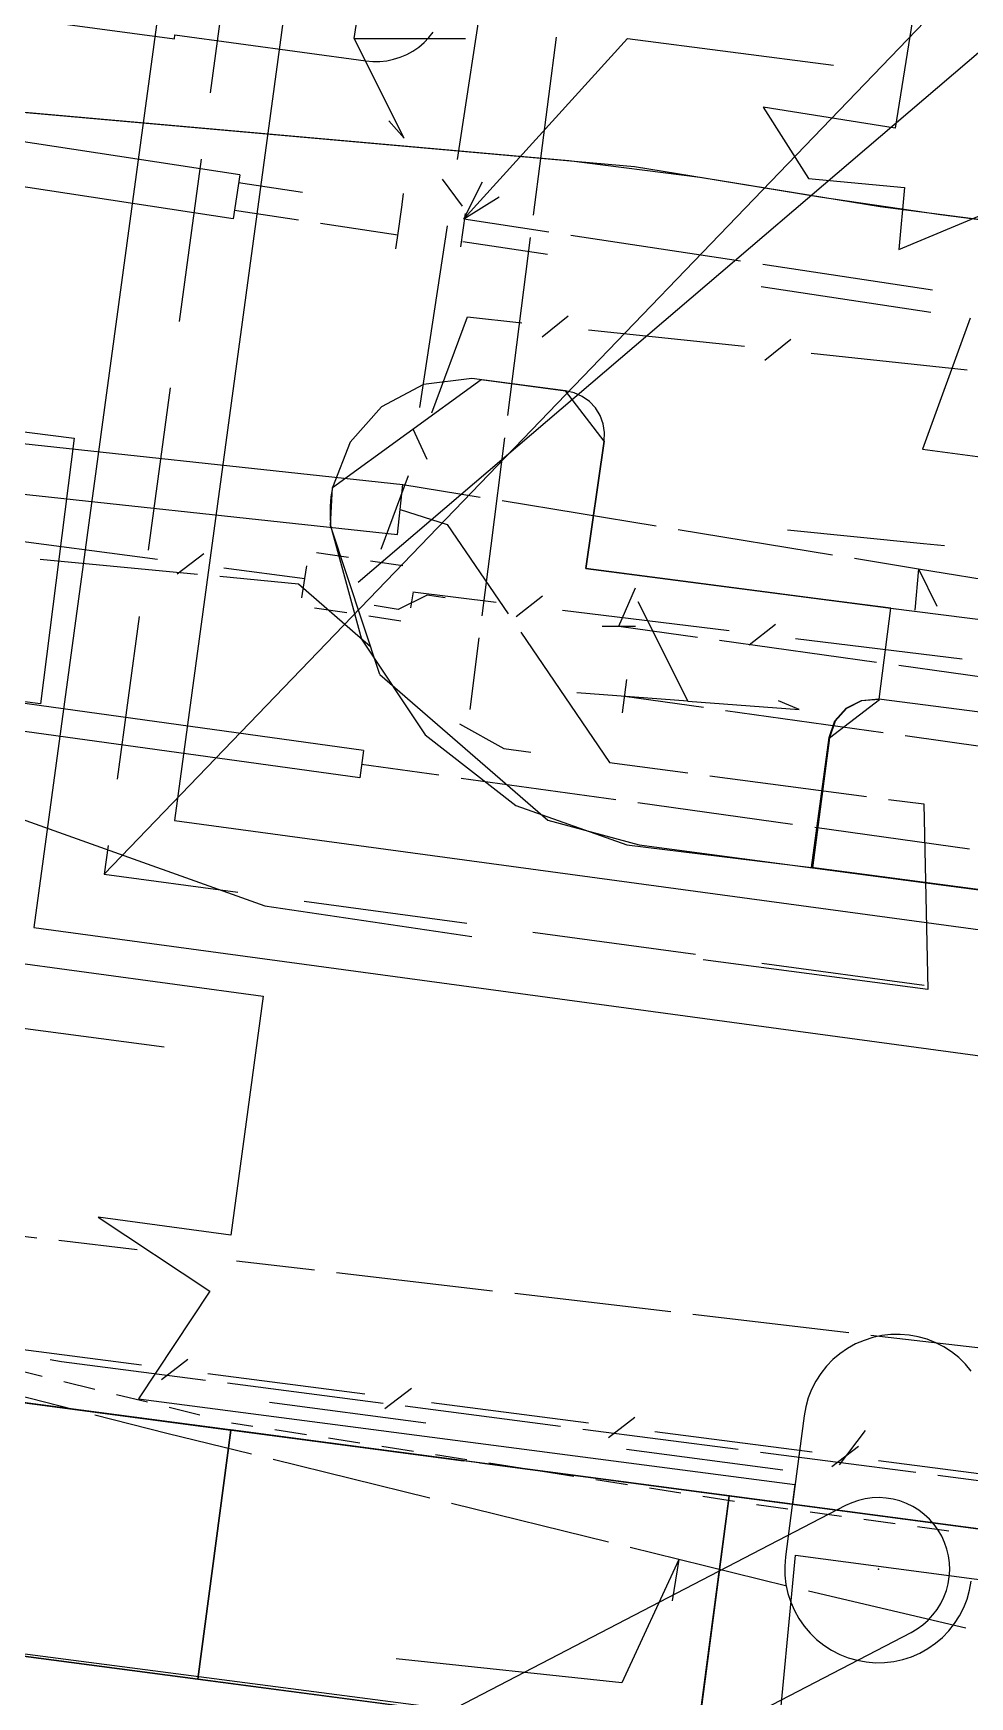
# Model space of a CAD drawing. Header units: metres. Extents: x -3782 to -2031, y 18790 to 19846.
# Drawn here: x -3534.61 to -3513.63, y 18946.86 to 18984.13 of the extents above; entities that cross this region are included whole.
import ezdxf

# ---------------------------------------------------------------- set-up
doc = ezdxf.new("R2010")
doc.units = ezdxf.units.M
for name, color, linetype in [('BOUNDARY', 7, 'Continuous'), ('CURB', 7, 'Continuous'), ('ELECTR_CABLE', 7, 'Continuous'), ('ELECTR_CABLE_COMM', 7, 'Continuous'), ('GAS', 7, 'Continuous'), ('GRASS', 7, 'Continuous'), ('GROUND', 7, 'Continuous'), ('HEAT', 7, 'Continuous'), ('OVERHEAD_POWER_LINE', 7, 'Continuous'), ('ROAD', 7, 'Continuous'), ('SEWER', 7, 'Continuous'), ('SIDEWALK_PATH', 7, 'Continuous'), ('TREE', 7, 'Continuous'), ('WATER_PIPELINE', 7, 'Continuous')]:
    doc.layers.add(name, color=color, linetype=linetype)

msp = doc.modelspace()

# ---------------------------------------------------------------- linework, layer by layer
at = {"layer": 'BOUNDARY'}
for points in [[(-3573.272, 18980.64), (-3564.856, 18980.887), (-3556.513, 18982.018), (-3548.906, 18983.879), (-3548.617, 18983.936), (-3546.672, 18983.737), (-3546.619, 18983.729), (-3544.962, 18983.495), (-3541.148, 18982.996), (-3537.84, 18982.633), (-3522.613, 18981.283), (-3519.674, 18980.912), (-3516.989, 18980.472), (-3514.279, 18980.075), (-3444.959, 18971.131)], [(-3282.067, 18918.894), (-3491.403, 18946.577), (-3498.417, 18947.192), (-3505.458, 18947.188), (-3512.471, 18946.565), (-3516.836, 18945.785), (-3517.957, 18945.65), (-3519.947, 18945.811), (-3549.93, 18949.758), (-3552.221, 18950.065), (-3554.135, 18950.418), (-3554.181, 18950.436), (-3560.29, 18953.261), (-3566.754, 18955.601), (-3573.395, 18957.376), (-3580.164, 18958.575), (-3582.693, 18958.912), (-3584.287, 18959.157), (-3615.528, 18964.605), (-3615.941, 18964.679), (-3635.722, 18968.342)]]:
    msp.add_lwpolyline(points, dxfattribs=at)
at = {"layer": 'CURB'}
for points in [[(-3527.912, 18973.954), (-3524.575, 18976.373), (-3522.683, 18976.126)], [(-3521.823, 18974.991), (-3522.683, 18976.126)], [(-3521.823, 18974.991), (-3522.234, 18972.144)], [(-3526.846, 18969.763), (-3527.95, 18973.108), (-3527.912, 18973.954)], [(-3522.234, 18972.144), (-3515.28, 18971.235)], [(-3526.846, 18969.763), (-3523.083, 18966.505)], [(-3517.151, 18965.438), (-3516.766, 18968.349), (-3515.648, 18969.209)], [(-3523.083, 18966.505), (-3521.036, 18965.951), (-3517.151, 18965.438)], [(-3517.151, 18965.438), (-3407.782, 18950.985), (-3404.415, 18953.56), (-3404.262, 18954.705)], [(-3546.495, 18954.992), (-3524.969, 18952.147)], [(-3534.413, 18954.039), (-3535.105, 18954.21)], [(-3533.234, 18953.749), (-3533.927, 18953.919)], [(-3532.056, 18953.459), (-3532.749, 18953.629)], [(-3530.878, 18953.169), (-3531.571, 18953.339)], [(-3529.691, 18952.92), (-3530.169, 18952.994)], [(-3530.19, 18952.837), (-3530.925, 18947.26)], [(-3528.492, 18952.733), (-3529.197, 18952.843)], [(-3527.293, 18952.546), (-3527.998, 18952.656)], [(-3526.094, 18952.359), (-3526.799, 18952.469)], [(-3524.895, 18952.173), (-3525.6, 18952.282)], [(-3523.696, 18951.986), (-3524.401, 18952.096)], [(-3522.498, 18951.799), (-3523.202, 18951.909)], [(-3521.299, 18951.612), (-3522.003, 18951.722)], [(-3520.1, 18951.426), (-3520.804, 18951.535)], [(-3519.02, 18951.361), (-3519.752, 18945.785)], [(-3518.901, 18951.239), (-3519.605, 18951.349)], [(-3517.7, 18951.065), (-3518.406, 18951.162)], [(-3516.498, 18950.899), (-3517.204, 18950.997)], [(-3515.295, 18950.734), (-3516.002, 18950.831)], [(-3514.093, 18950.568), (-3514.8, 18950.665)], [(-3530.925, 18947.26), (-3519.752, 18945.785)]]:
    msp.add_lwpolyline(points, dxfattribs=at)
at = {"layer": 'ELECTR_CABLE'}
for points in [[(-3524.965, 18979.973), (-3521.297, 18984.014)], [(-3522.899, 18984.047), (-3523.411, 18980.056)], [(-3521.297, 18984.014), (-3516.679, 18983.418)], [(-3529.984, 18980.966), (-3541.057, 18982.654)], [(-3530.134, 18979.978), (-3541.207, 18981.666)], [(-3529.984, 18980.966), (-3530.134, 18979.978)], [(-3528.58, 18980.565), (-3530.013, 18980.781)], [(-3524.965, 18979.973), (-3524.545, 18980.807)], [(-3526.453, 18979.551), (-3526.349, 18980.293)], [(-3526.349, 18980.294), (-3526.314, 18980.541)], [(-3524.965, 18979.973), (-3524.175, 18980.471)], [(-3528.672, 18979.948), (-3530.105, 18980.163)], [(-3526.447, 18979.613), (-3528.178, 18979.874)], [(-3525.029, 18979.351), (-3524.925, 18980.093)], [(-3524.965, 18979.973), (-3523.062, 18979.685)], [(-3526.488, 18979.303), (-3526.453, 18979.551)], [(-3524.989, 18979.471), (-3523.088, 18979.183)], [(-3523.475, 18979.56), (-3523.987, 18975.568)], [(-3522.568, 18979.61), (-3518.761, 18979.035)], [(-3518.267, 18978.96), (-3514.46, 18978.384)], [(-3518.298, 18978.459), (-3514.496, 18977.884)], [(-3513.619, 18977.751), (-3514.683, 18974.816)], [(-3546.557, 18976.202), (-3526.331, 18974.025)], [(-3546.677, 18975.084), (-3526.451, 18972.907)], [(-3524.051, 18975.073), (-3524.362, 18972.648)], [(-3514.683, 18974.816), (-3509.646, 18974.146)], [(-3526.451, 18972.907), (-3526.331, 18974.025)], [(-3526.331, 18974.025), (-3524.602, 18973.743)], [(-3524.109, 18973.662), (-3520.651, 18973.097)], [(-3526.391, 18973.466), (-3525.337, 18973.13)], [(-3525.337, 18973.13), (-3523.97, 18971.125)], [(-3520.158, 18973.016), (-3516.7, 18972.451)], [(-3517.711, 18973.009), (-3514.663, 18972.701)], [(-3524.362, 18972.648), (-3524.563, 18971.081)], [(-3516.207, 18972.371), (-3514.778, 18972.137)], [(-3514.663, 18972.701), (-3514.193, 18972.656)], [(-3534.459, 18972.35), (-3530.934, 18972.015)], [(-3514.778, 18972.137), (-3514.857, 18971.206)], [(-3514.778, 18972.137), (-3512.749, 18971.806)], [(-3514.778, 18972.137), (-3514.366, 18971.299)], [(-3530.436, 18971.968), (-3528.674, 18971.8)], [(-3528.674, 18971.8), (-3527.058, 18970.395)], [(-3521.491, 18970.85), (-3521.12, 18971.707)], [(-3526.44, 18971.221), (-3526.976, 18971.311)], [(-3525.79, 18971.546), (-3526.44, 18971.221)], [(-3525.386, 18971.481), (-3525.79, 18971.546)], [(-3524.627, 18970.585), (-3524.833, 18968.982)], [(-3523.688, 18970.712), (-3521.697, 18967.794)], [(-3521.866, 18970.85), (-3521.116, 18970.85)], [(-3521.491, 18970.85), (-3519.73, 18970.604)], [(-3519.235, 18970.535), (-3515.713, 18970.043)], [(-3527.213, 18968.066), (-3541.977, 18970.111)], [(-3515.217, 18969.973), (-3511.695, 18969.481)], [(-3527.299, 18967.448), (-3542.063, 18969.493)], [(-3521.411, 18968.91), (-3521.313, 18969.653)], [(-3521.362, 18969.281), (-3519.596, 18969.032)], [(-3525.064, 18968.661), (-3524.071, 18968.107)], [(-3519.101, 18968.962), (-3515.57, 18968.466)], [(-3515.075, 18968.396), (-3511.543, 18967.899)], [(-3527.213, 18968.066), (-3527.299, 18967.448)], [(-3524.071, 18968.107), (-3523.463, 18968.027)], [(-3527.256, 18967.757), (-3525.522, 18967.516)], [(-3521.697, 18967.794), (-3519.944, 18967.563)], [(-3525.027, 18967.447), (-3521.559, 18966.965)], [(-3519.448, 18967.497), (-3515.942, 18967.035)], [(-3521.064, 18966.896), (-3517.597, 18966.413)], [(-3515.447, 18966.969), (-3514.655, 18966.865)], [(-3514.655, 18966.865), (-3514.569, 18962.707)], [(-3517.101, 18966.344), (-3513.634, 18965.862)], [(-3514.569, 18962.707), (-3519.599, 18963.376)], [(-3536.717, 18962.092), (-3531.68, 18961.422)], [(-3537.479, 18957.492), (-3534.536, 18957.147)], [(-3534.039, 18957.089), (-3532.284, 18956.884)], [(-3528.313, 18956.419), (-3530.061, 18956.624)], [(-3524.321, 18955.952), (-3527.816, 18956.361)], [(-3520.328, 18955.484), (-3523.824, 18955.894)], [(-3516.336, 18955.017), (-3519.832, 18955.426)], [(-3512.344, 18954.55), (-3515.84, 18954.959)], [(-3533.721, 18953.299), (-3537.228, 18954.197)], [(-3534.239, 18954.415), (-3533.981, 18954.376)], [(-3533.981, 18954.376), (-3530.756, 18953.957)], [(-3530.26, 18953.893), (-3526.775, 18953.44)], [(-3529.32, 18953.462), (-3525.816, 18953)], [(-3526.279, 18953.376), (-3522.795, 18952.923)], [(-3531.62, 18952.76), (-3533.237, 18953.174)], [(-3529.726, 18952.294), (-3531.62, 18952.76)], [(-3522.299, 18952.859), (-3518.814, 18952.407)], [(-3521.32, 18952.407), (-3517.816, 18951.945)], [(-3518.318, 18952.342), (-3514.833, 18951.89)], [(-3525.726, 18951.309), (-3529.241, 18952.174)], [(-3514.338, 18951.825), (-3510.853, 18951.373)], [(-3521.725, 18950.324), (-3525.24, 18951.189)], [(-3520.149, 18949.935), (-3521.24, 18950.204)], [(-3520.149, 18949.935), (-3521.423, 18947.175)], [(-3520.149, 18949.935), (-3520.299, 18949.013)], [(-3517.725, 18949.338), (-3520.149, 18949.935)], [(-3513.714, 18948.399), (-3517.238, 18949.224)], [(-3521.423, 18947.175), (-3526.483, 18947.71)]]:
    msp.add_lwpolyline(points, dxfattribs=at)
at = {"layer": 'ELECTR_CABLE_COMM'}
for points in [[(-3527.333, 18971.839), (-3508.466, 18987.944)], [(-3525.108, 18981.303), (-3524.49, 18985.374)], [(-3524.998, 18980.26), (-3525.443, 18980.863)], [(-3525.95, 18975.749), (-3525.333, 18979.82)], [(-3525.68, 18975.63), (-3524.883, 18977.777)], [(-3524.883, 18977.777), (-3523.664, 18977.648)], [(-3523.209, 18977.334), (-3522.627, 18977.805)], [(-3522.172, 18977.491), (-3518.675, 18977.122)], [(-3518.221, 18976.807), (-3517.638, 18977.278)], [(-3517.183, 18976.964), (-3513.687, 18976.595)], [(-3525.785, 18974.586), (-3526.098, 18975.267)], [(-3526.815, 18972.576), (-3526.202, 18974.224)], [(-3535.463, 18972.832), (-3531.832, 18972.351)], [(-3531.386, 18972.025), (-3530.791, 18972.481)], [(-3528.267, 18972.5), (-3527.548, 18972.392)], [(-3530.345, 18972.154), (-3528.529, 18971.914)], [(-3528.529, 18971.914), (-3528.486, 18972.201)], [(-3527.054, 18972.317), (-3526.335, 18972.208)], [(-3528.594, 18971.483), (-3528.529, 18971.914)], [(-3526.103, 18971.62), (-3526.158, 18971.261)], [(-3527.59, 18971.145), (-3528.309, 18971.254)], [(-3524.239, 18971.383), (-3526.105, 18971.61)], [(-3523.199, 18971.523), (-3523.789, 18971.061)], [(-3526.376, 18970.962), (-3527.095, 18971.07)], [(-3519.018, 18970.746), (-3522.75, 18971.201)], [(-3517.978, 18970.887), (-3518.568, 18970.425)], [(-3513.797, 18970.11), (-3517.529, 18970.565)], [(-3535.711, 18954.752), (-3532.189, 18954.295)], [(-3531.742, 18953.97), (-3531.148, 18954.427)], [(-3530.702, 18954.102), (-3527.18, 18953.645)], [(-3526.733, 18953.32), (-3526.139, 18953.778)], [(-3525.692, 18953.452), (-3522.17, 18952.996)], [(-3521.723, 18952.67), (-3521.129, 18953.128)], [(-3520.683, 18952.803), (-3517.161, 18952.346)], [(-3516.549, 18952.054), (-3515.961, 18952.829)], [(-3516.714, 18952.021), (-3516.12, 18952.478)], [(-3515.673, 18952.153), (-3512.151, 18951.696)]]:
    msp.add_lwpolyline(points, dxfattribs=at)
at = {"layer": 'GAS'}
for points in [[(-3538.68, 18967.882), (-3529.425, 18964.586)], [(-3529.425, 18964.586), (-3524.784, 18963.894)]]:
    msp.add_lwpolyline(points, dxfattribs=at)
at = {"layer": 'GRASS'}
for points in [[(-3501.587, 18967.401), (-3510.15, 18968.504), (-3515.661, 18969.211), (-3516.052, 18969.179), (-3516.39, 18969.006), (-3516.64, 18968.72), (-3516.766, 18968.348), (-3517.151, 18965.438), (-3493.422, 18962.302), (-3492.65, 18966.236), (-3493.171, 18966.303)], [(-3530.19, 18952.837), (-3546.495, 18954.992), (-3547.239, 18949.404), (-3530.926, 18947.256)], [(-3519.02, 18951.361), (-3519.752, 18945.785), (-3517.955, 18945.549), (-3517.53, 18950.032), (-3496.382, 18947.235), (-3496.164, 18948.341)]]:
    msp.add_lwpolyline(points, close=True, dxfattribs=at)
at = {"layer": 'GROUND'}
for points in [[(-3419.116, 18952.483), (-3493.422, 18962.302), (-3517.172, 18965.44), (-3516.777, 18968.353), (-3516.648, 18968.726), (-3516.395, 18969.012), (-3516.053, 18969.183), (-3515.659, 18969.211), (-3515.392, 18971.25), (-3500.88, 18969.414), (-3492.246, 18968.291), (-3482.476, 18967.021), (-3465.1, 18964.761)], [(-3282.067, 18918.894), (-3491.403, 18946.577), (-3498.417, 18947.192), (-3505.458, 18947.188), (-3512.471, 18946.565), (-3516.836, 18945.785), (-3517.957, 18945.65), (-3519.751, 18945.795), (-3519.021, 18951.356), (-3524.605, 18952.099), (-3496.164, 18948.341), (-3420.198, 18938.302), (-3403.909, 18936.15), (-3342.224, 18927.998), (-3266.39, 18917.977)]]:
    msp.add_lwpolyline(points, dxfattribs=at)
msp.add_lwpolyline([(-3547.239, 18949.404), (-3546.495, 18954.989), (-3549.469, 18955.385), (-3530.19, 18952.837), (-3530.926, 18947.256)], close=True, dxfattribs=at)
at = {"layer": 'HEAT'}
for points in [[(-3529.726, 18999.996), (-3534.601, 18964.096)], [(-3526.899, 19000.004), (-3531.449, 18966.494)], [(-3533.025, 18965.295), (-3507.93, 18991.365)], [(-3530.154, 18986.442), (-3530.648, 18982.802)], [(-3530.85, 18981.316), (-3531.344, 18977.676)], [(-3531.546, 18976.19), (-3532.04, 18972.55)], [(-3532.242, 18971.064), (-3532.736, 18967.424)], [(-3531.449, 18966.494), (-3436.77, 18953.658)], [(-3532.938, 18965.937), (-3533.025, 18965.295)], [(-3533.025, 18965.295), (-3530.028, 18964.889)], [(-3528.541, 18964.687), (-3524.901, 18964.194)], [(-3534.601, 18964.096), (-3434.566, 18950.534)], [(-3523.415, 18963.992), (-3519.775, 18963.499)], [(-3518.289, 18963.297), (-3514.649, 18962.804)]]:
    msp.add_lwpolyline(points, dxfattribs=at)
at = {"layer": 'OVERHEAD_POWER_LINE'}
for points in [[(-3527.424, 18984.018), (-3527.044, 18986.489)], [(-3527.424, 18984.018), (-3524.924, 18984.018)], [(-3526.299, 18981.785), (-3527.424, 18984.018)], [(-3526.643, 18982.171), (-3526.299, 18981.785)], [(-3521.066, 18971.403), (-3519.941, 18969.17)], [(-3519.941, 18969.17), (-3522.434, 18969.358)], [(-3519.941, 18969.17), (-3517.448, 18968.982)], [(-3517.448, 18968.982), (-3517.91, 18969.174)]]:
    msp.add_lwpolyline(points, dxfattribs=at)
at = {"layer": 'ROAD'}
for points in [[(-3539.497, 18982.78), (-3521.137, 18981.152), (-3515.637, 18980.25), (-3501.461, 18978.421)], [(-3513.591, 18954.159), (-3513.724, 18954.316), (-3513.872, 18954.46), (-3514.033, 18954.588), (-3514.207, 18954.699), (-3514.39, 18954.794), (-3514.581, 18954.87), (-3514.78, 18954.926), (-3514.982, 18954.963), (-3515.188, 18954.98), (-3515.394, 18954.977), (-3515.599, 18954.953), (-3515.8, 18954.91), (-3515.996, 18954.847), (-3516.185, 18954.765), (-3516.366, 18954.665), (-3516.535, 18954.548), (-3516.692, 18954.415), (-3516.836, 18954.267), (-3516.964, 18954.105), (-3517.076, 18953.932), (-3517.17, 18953.749), (-3517.246, 18953.557), (-3517.302, 18953.359), (-3517.339, 18953.156), (-3517.601, 18951.174), (-3555.483, 18956.18)]]:
    msp.add_lwpolyline(points, dxfattribs=at)
at = {"layer": 'SEWER'}
for points in [[(-3511.617, 18987.194), (-3514.439, 18987.385), (-3515.295, 18982.01), (-3518.257, 18982.481), (-3517.242, 18980.882), (-3515.089, 18980.682), (-3515.218, 18979.287), (-3512.587, 18980.389)], [(-3535.98, 18984.617), (-3531.453, 18984.01), (-3531.441, 18984.1), (-3527.162, 18983.515), (-3527.005, 18983.501), (-3526.848, 18983.503), (-3526.692, 18983.52), (-3526.539, 18983.552), (-3526.389, 18983.6), (-3526.244, 18983.661), (-3526.107, 18983.737), (-3525.977, 18983.826), (-3525.857, 18983.927), (-3525.747, 18984.039), (-3525.649, 18984.161)], [(-3528.579, 18941.221), (-3514.938, 18948.303), (-3514.802, 18948.382), (-3514.675, 18948.474), (-3514.557, 18948.578), (-3514.45, 18948.693), (-3514.355, 18948.818), (-3514.273, 18948.952), (-3514.204, 18949.093), (-3514.149, 18949.24), (-3514.109, 18949.392), (-3514.085, 18949.547), (-3514.075, 18949.704), (-3514.081, 18949.86), (-3514.102, 18950.016), (-3514.138, 18950.169), (-3514.189, 18950.317), (-3514.255, 18950.46), (-3514.334, 18950.596), (-3514.426, 18950.723), (-3514.53, 18950.84), (-3514.645, 18950.947), (-3514.77, 18951.042), (-3514.904, 18951.125), (-3515.045, 18951.194), (-3515.192, 18951.248), (-3515.344, 18951.288), (-3515.499, 18951.313), (-3515.656, 18951.323), (-3515.813, 18951.317), (-3515.968, 18951.296), (-3516.121, 18951.259), (-3516.269, 18951.208), (-3516.412, 18951.143), (-3530.054, 18944.061)]]:
    msp.add_lwpolyline(points, dxfattribs=at)
at = {"layer": 'SIDEWALK_PATH'}
for points in [[(-3516.777, 18968.353), (-3516.648, 18968.726), (-3516.395, 18969.012), (-3516.053, 18969.183), (-3515.659, 18969.211), (-3515.392, 18971.25), (-3517.083, 18971.471), (-3522.234, 18972.144), (-3521.823, 18974.991), (-3521.814, 18975.19), (-3521.844, 18975.384), (-3521.912, 18975.569), (-3522.016, 18975.738), (-3522.151, 18975.884), (-3522.311, 18975.999), (-3522.49, 18976.081), (-3522.683, 18976.126), (-3524.783, 18976.4), (-3525.869, 18976.262), (-3526.807, 18975.765), (-3527.516, 18974.974), (-3527.912, 18973.954), (-3527.944, 18973.744), (-3527.961, 18973.532), (-3527.963, 18973.32), (-3527.95, 18973.108), (-3527.26, 18970.56), (-3525.83, 18968.417), (-3523.8, 18966.83), (-3521.311, 18965.951), (-3517.172, 18965.44)], [(-3519.021, 18951.356), (-3530.189, 18952.843), (-3530.926, 18947.256), (-3519.752, 18945.785)]]:
    msp.add_lwpolyline(points, close=True, dxfattribs=at)
at = {"layer": 'TREE'}
msp.add_point((-3515.675, 18949.723), dxfattribs=at)
at = {"layer": 'WATER_PIPELINE'}
for points in [[(-3540.184, 18975.883), (-3533.701, 18975.062), (-3534.456, 18969.109), (-3541.216, 18969.966)], [(-3535.409, 18963.366), (-3529.463, 18962.562), (-3530.188, 18957.203), (-3533.161, 18957.605), (-3530.66, 18955.947), (-3532.259, 18953.535), (-3517.546, 18951.615), (-3517.757, 18949.995), (-3517.774, 18949.789), (-3517.77, 18949.583), (-3517.746, 18949.378), (-3517.703, 18949.177), (-3517.639, 18948.981), (-3517.557, 18948.792), (-3517.457, 18948.612), (-3517.339, 18948.442), (-3517.206, 18948.285), (-3517.058, 18948.142), (-3516.896, 18948.014), (-3516.723, 18947.903), (-3516.539, 18947.809), (-3516.348, 18947.733), (-3516.149, 18947.677), (-3515.947, 18947.64), (-3515.741, 18947.624), (-3515.535, 18947.627), (-3515.33, 18947.651), (-3515.129, 18947.695), (-3514.933, 18947.758), (-3514.744, 18947.84), (-3514.564, 18947.941), (-3514.395, 18948.058), (-3514.238, 18948.192), (-3514.094, 18948.34), (-3513.966, 18948.502), (-3513.855, 18948.675), (-3513.761, 18948.858), (-3513.686, 18949.05), (-3513.629, 18949.248), (-3513.593, 18949.451)], [(-3498.532, 18943.084), (-3536.816, 18948.079), (-3536.521, 18950.345), (-3537.24, 18950.976), (-3537.372, 18951.021), (-3537.055, 18947.197), (-3537.084, 18947.195), (-3537.402, 18951.032), (-3537.495, 18951.063), (-3538.617, 18950.027), (-3538.875, 18948.413), (-3540.143, 18948.616), (-3540.334, 18948.44), (-3540.381, 18948.491), (-3540.231, 18948.63), (-3545.089, 18949.407), (-3544.694, 18951.876), (-3546.175, 18952.112), (-3546.57, 18949.644), (-3552.784, 18950.638), (-3552.661, 18951.408), (-3552.681, 18951.412), (-3552.811, 18950.642), (-3579.396, 18955.146)]]:
    msp.add_lwpolyline(points, dxfattribs=at)

doc.saveas('drawing.dxf')
